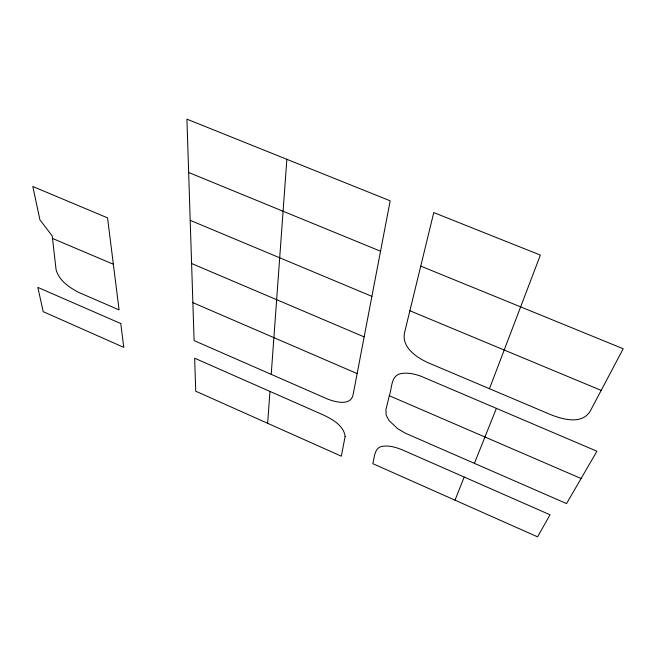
<?xml version="1.0" encoding="UTF-8"?>
<svg xmlns="http://www.w3.org/2000/svg" width="656" height="656" viewBox="0 0 656 656"><rect width="100%" height="100%" fill="white"/><g stroke="black" fill="none" stroke-linecap="round" stroke-linejoin="round"><path stroke-width="0.98" d="M267.648 423.309L269.969 391.443M271.215 374.379L286.861 159.293M371.895 296.356L353.141 394.543C350.845 406.482 334.675 401.997 326.877 398.75L194.094 340.579L186.919 119.162L390.197 200.826L371.895 296.356L190.215 220.35M389.311 395.724C392.132 388.352 390.648 375.888 400.537 373.707C407.417 372.288 414.567 373.92 421.07 376.265L596.927 451.238L566.538 503.578L405.375 433.206L397.651 428.663L389.106 420.635L386.212 415.264L385.9 409.738L389.311 395.724L581.093 478.511M420.758 266.098L404.695 332.067C400.898 347.5 417.331 358.135 429.508 363.326L546.161 412.722C559.183 418.495 582.184 426.548 590.785 410.082L623.2 348.746L420.758 266.098L433.764 212.577L540.364 255.094L489.458 388.729M455.018 500.167L464.177 477.035L404.531 450.828C397.675 447.81 390.213 445.26 382.62 446.277C374.248 447.31 374.568 457.503 372.78 463.644L537.559 536.838L550.031 514.78L464.177 477.035M474.403 463.341L496.395 408.376M188.633 172.479L380.57 251.24M409.877 310.747L601.183 390.394M364.146 336.905L191.601 263.515M52.505 238.448L113.357 264.253L119.08 309.911L79.015 292.551C69.487 287.623 58.917 280.571 56.072 269.608L52.218 235.947L39.934 219.85L32.8 186.484L107.543 217.874L113.357 264.253M192.864 302.637L357.135 373.592M345.122 436.461L341.333 456.191L195.726 391.197L194.652 358.209L323.613 415.084C332.51 419.438 343.834 425.605 345.122 436.461M120.778 323.547L37.827 287.385L43.206 311.674L123.771 347.377L120.778 323.547"/></g></svg>
